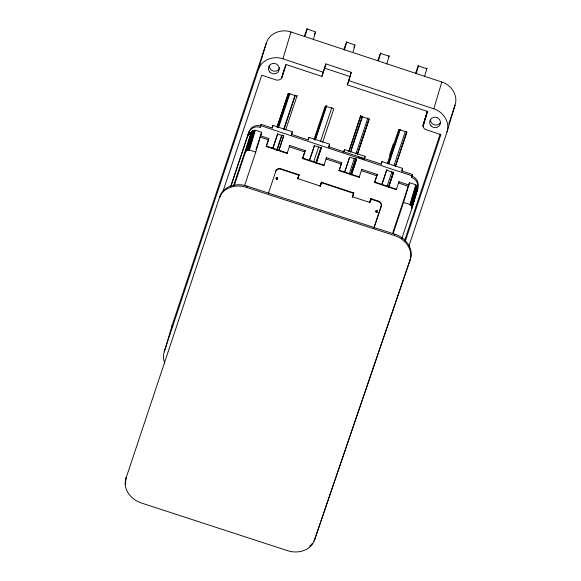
<?xml version="1.0" encoding="UTF-8"?>
<svg xmlns="http://www.w3.org/2000/svg" width="581" height="581" viewBox="0 0 581 581"><rect width="100%" height="100%" fill="white"/><g stroke="black" fill="none" stroke-linecap="round" stroke-linejoin="round"><path stroke-width="0.87" d="M370.896 200.779L371.005 198.542L369.683 202.587M276.955 178.803L276.324 177.909L277.246 179.021C277.384 176.232 275.75 180.197 277.464 177.495L277.246 179.021L276.062 178.251L276.919 178.868L277.602 177.517L277.246 179.021L276.142 178.127L276.919 178.868M277.333 178.65L277.507 177.895M277.406 178.534L277.565 178.04M277.42 178.273L277.326 177.488L277.26 178.636M375.936 211.208L375.776 211.695L377.149 211.92L375.776 211.695L376.51 210.337C375.188 213.387 377.955 210.031 375.929 211.346L376.829 210.598L375.776 211.695L377.192 211.491L375.776 211.695L377.105 211.077L375.987 211.375L376.728 210.504L376.147 211.019L376.677 211.956M171.504 328.781L172.237 324.975L266.483 42.595C269.686 32.812 281.727 28.643 290.965 31.984L441.821 82.008C451.219 84.841 458.365 95.386 455.046 105.125L447 131.945L408.784 246.446M401.812 238.566L411.849 208.477C412.517 204.025 406.315 203.532 403.534 202.508L409.431 182.833C412.27 183.603 418.937 184.664 417.637 189.246L412.183 205.58M405.342 241.086L440.885 134.596L426.737 129.904C424.406 129.505 422.445 127.079 423.2 124.69L427.253 111.174M376.227 211.833L377.178 211.782L376.132 211.615M125.91 478.541C122.46 489.384 131.538 500.03 141.546 503.052L287.181 550.556C297.022 554.107 310.668 551.013 314.43 540.265L410.084 260.027C414.529 248.922 405.356 237.295 394.84 234.216L247.107 186.138C237.259 182.587 223.62 185.68 219.858 196.429L125.91 478.541L126.302 477.241L125.525 481.983L125.707 484.438M410.084 260.027C413.534 249.184 404.456 238.544 394.455 235.516L246.714 187.438C236.874 183.886 223.227 186.988 219.465 197.729L219.858 196.429M172.237 324.975L163.617 354.054L163.472 358.731L164.663 363.357M447 131.945C450.319 122.206 443.172 111.661 433.775 108.829L348.76 80.643L351.258 72.327L325.854 63.903L321.954 76.431L286.23 64.585L282.01 77.229C281.197 79.684 278.205 80.715 275.888 79.88L261.74 75.189L223.053 191.127M297.646 178.897L299.07 174.685L298.322 175.876M320.051 186.334L321.475 182.114L321.358 183.778M352.318 197.467L353.822 192.841L352.885 194.236M164.191 351.803L258.436 69.415L266.483 42.595M251.341 132.853L248.741 133.71L247.332 136.52L249.126 134.501L251.42 134.218M247.738 135.7L248.123 134.4M248.014 135.337L248.407 134.037M261.123 124.334L260.571 125.997A9.049 8.766 16.7 0 0 249.205 131.459L248.813 132.766A9.049 8.766 16.7 0 1 260.179 127.297L261.123 124.334L272.206 128.009L272.99 125.402L292.41 131.843L291.626 134.451L308.242 139.956L309.019 137.356L329.645 144.19L328.861 146.797L381.245 164.169L382.029 161.562L402.648 168.403L401.87 171.003L412.525 174.54L412.132 175.84L260.731 125.634M248.348 135.01L248.741 133.71M248.719 134.734L249.111 133.434M249.126 134.501L249.51 133.202M249.554 134.327L249.946 133.027M250.012 134.211L250.404 132.911M250.476 134.153L250.869 132.853M234.317 185.433L245.509 151.91L251.42 132.192C253.556 128.241 258.872 131.538 261.675 132.381L255.756 152.099L244.579 185.593M245.509 151.91L251.653 131.793M245.734 151.518L251.936 131.429M246.017 151.154L252.263 131.11M246.351 150.828L252.633 130.827M246.722 150.552L253.04 130.602M247.121 150.319L253.476 130.427M247.557 150.145L248.014 150.029L253.926 130.304M248.014 150.029L248.479 149.971L254.398 130.246M248.479 149.971L248.951 149.971L254.87 130.246M248.951 149.971L249.423 150.029L255.335 130.311M260.179 127.297L260.571 125.997M258.436 69.415C261.639 59.632 273.68 55.464 282.918 58.812L290.965 31.984M246.714 187.438L247.107 186.138M281.48 78.268L284.015 69.822M282.01 77.229L285.808 64.564M266.251 146.521L266.381 146.085L287.239 153.006L287.108 153.435L266.251 146.521L268.865 138.569L260.339 135.743M304.793 151.917L305.185 150.61L289.723 145.482L289.331 146.79L304.793 151.917L302.578 158.569L323.886 165.629L326.493 157.676L341.701 162.724L339.086 170.676L359.16 177.328L361.774 169.376L377.236 174.503L374.629 182.456L396.351 189.66L398.965 181.708L409.147 185.085M321.954 76.431L325.854 63.903M302.578 158.569L302.73 158.047L324.038 165.113L323.886 165.629M275.699 171.584A4.328 4.19 16.7 0 1 276.425 170.269L278.008 169.129L279.897 168.948L298.91 175.222L297.886 178.628L320.298 186.058L321.322 182.652L353.669 193.379L352.645 196.785L369.828 202.486L370.852 199.072L378.885 201.738L380.439 202.798L381.303 205.049A4.328 4.19 16.7 0 1 381.1 206.538L373.932 228.021M423.2 124.69L427.652 111.487L347.358 84.855L351.258 72.327M326.493 157.676L326.101 158.983L341.308 164.024M320.581 184.911L320.835 184.046M343.683 152.171L344.46 149.571L365.086 156.405L364.302 159.012L358.288 157.015M339.086 170.676L339.217 170.24L359.29 176.9L359.16 177.328M361.774 169.376L361.382 170.683L376.844 175.811M374.629 182.456L374.76 182.027L396.482 189.232L396.351 189.66M370.112 201.338L370.373 200.467M398.965 181.708L398.573 183.015L408.755 186.392M423.033 125.888L427.34 111.53M423.106 126.505L424.878 120.594M425.386 118.902L426.657 114.682M411.573 177.503L411.965 176.203A9.049 8.766 16.7 0 1 417.783 187.365L417.39 188.665A9.049 8.766 16.7 0 0 411.573 177.503L412.525 174.54M394.455 235.516L394.84 234.216M433.775 108.829L441.821 82.008M409.845 204.635L415.749 184.961M410.259 204.861L416.163 185.194M410.636 205.144L416.541 185.47M410.978 205.471L416.882 185.797M411.268 205.834L417.173 186.167M411.515 206.233L417.412 186.566M411.704 206.662L417.601 186.988M411.827 207.105L417.732 187.431M411.9 207.562L417.797 187.888M411.907 208.02L417.804 188.346M411.849 208.477L417.754 188.803M314.43 540.265L410.476 258.727M230.664 186.465L247.898 134.792M231.064 185.949L249.205 131.459M233.46 185.913L251.42 132.192M255.938 149.557L261.675 132.381M272.133 127.98L272.99 125.402M266.28 146.31L268.865 138.569M277.05 127.145L288.256 93.563M277.144 126.919L288.35 93.345L296.942 96.192L297.131 95.553L285.641 129.991M277.943 127.5L289.396 93.192M278.488 127.726L289.934 93.418M272.838 148.17L277.711 133.557M272.809 148.642L277.689 134.029L283.702 136.027L278.822 150.632M276.774 150.014L281.64 135.438M283.644 129.432L295.09 95.124M278.836 150.435L283.724 135.555M268.371 193.488L275.822 171.148A4.328 4.19 16.7 0 1 276.556 169.834L278.139 168.693L280.027 168.512L299.041 174.787M291.263 135.279L292.41 131.843M276.926 179.384L277.493 177.67M287.108 153.435L289.723 145.482M308.162 139.927L309.019 137.356M302.599 158.352L305.185 150.61M297.733 178.759L298.91 175.222M313.98 139.607L325.186 106.025L333.777 108.872L322.571 142.454M314.749 139.738L325.912 106.287M315.287 139.963L326.74 105.655M309.339 160.654L314.495 145.221M309.6 160.276L314.466 145.693L321.337 147.973L316.471 162.557M313.863 161.395L318.729 146.819M320.443 141.67L331.896 107.362M315.672 163.123L321.039 146.978M316.217 162.934L321.366 147.501M347.358 84.855L348.76 80.643M328.497 147.625L329.645 144.19M320.138 186.189L321.322 182.652M343.603 152.149L344.46 149.571M339.115 170.451L341.701 162.724M348.832 151.525L360.808 115.583M350.764 150.276L361.927 116.832M350.728 152.222L362.755 116.2M344.867 171.301L349.45 157.574M344.555 172.63L349.704 157.197L356.581 159.477L351.425 174.91M349.304 173.654L354.454 158.214M355.884 153.929L367.911 117.907M350.721 174.394L355.892 158.896M357.33 154.59L369.109 119.287M350.815 174.177L355.986 158.678M357.424 154.372L369.204 119.069L360.612 116.222M351.454 174.438L356.611 158.998M364.222 158.991L365.086 156.405M374.658 182.238L377.236 174.503M381.172 164.14L382.029 161.562M369.567 202.813L370.7 199.406M387.2 163.922L398.74 129.41L406.99 132.148L395.45 166.66M388.282 163.675L399.728 129.367M381.884 184.395L386.75 169.812M381.862 184.867L386.815 169.899M388.82 163.9L400.273 129.592M387.106 186.189L391.972 171.613M393.976 165.607L405.429 131.299M373.772 228.442L381.23 206.102A4.328 4.19 16.7 0 0 381.434 204.614L380.853 202.754L379.451 201.484L370.983 198.644M388.674 187.024L393.627 172.092M388.733 187.147L393.598 172.572L386.728 170.291M401.791 170.974L402.648 168.403M392.524 233.504L409.431 182.833M393.214 233.424L403.534 202.508M415.676 193.814L417.107 189.522M404.594 240.672L440.137 134.182M448.728 124.065L455.046 105.125M313.878 541.172L314.822 538.965M312.585 543.22L309.688 546.169M376.488 211.68L377.192 211.637L376.11 211.549L376.916 210.707L376.256 211.099M376.423 211.331L377.149 211.208L376.11 211.549L377.054 210.947L376.35 211.208M376.481 211.535L377.178 211.353L376.452 211.397M277.21 178.258L277.195 177.495L277.246 179.021L276.665 177.655L276.825 178.418M376.481 211.753L376.815 211.883M249.423 150.029L255.756 152.099M324.445 68.122L349.849 76.539M282.918 58.812L323.363 72.218M259.947 137.043L268.473 139.868M321.453 182.216L353.8 192.943M418.414 65.944L426.832 68.74M307.16 29.05L315.577 31.846A118.234 0.893 -71.6 0 1 313.195 39.82M346.683 42.159L355.1 44.948A118.234 0.893 -71.6 0 1 353.11 51.665M380.613 53.408L389.023 56.197M276.36 178.694L276.796 178.861M277.122 178.665L276.919 177.546L277.057 178.701M276.883 178.374L276.541 177.728L276.767 178.469M277.144 178.265L277.057 177.51L277.006 178.309M415.626 73.024A118.234 0.893 -71.6 0 1 416.032 73.918M393.308 143.957A118.234 0.893 -71.6 0 1 389.604 155.192M426.287 69.633A118.234 0.893 -71.6 0 1 424.45 76.714M406.722 131.56A118.234 0.893 -71.6 0 1 395.174 166.587M393.177 172.608A118.234 0.893 -71.6 0 1 388.573 186.479M377.824 60.489A118.234 0.893 -71.6 0 1 378.623 60.119M360.801 115.321A118.234 0.893 -71.6 0 1 348.956 151.256M388.486 57.098A118.234 0.893 -71.6 0 1 386.641 64.179M368.913 119.018A118.234 0.893 -71.6 0 1 357.373 154.052M355.659 159.209A118.234 0.893 -71.6 0 1 350.481 174.808M343.901 49.24A118.234 0.893 -71.6 0 1 344.301 50.133M326.275 105.887A118.234 0.893 -71.6 0 1 315.033 140.006M353.902 47.598A118.234 0.893 -71.6 0 1 354.555 45.848M304.379 36.131A118.234 0.893 -71.6 0 1 305.17 35.761M295.17 95.574A118.234 0.893 -71.6 0 1 284.211 128.837M282.213 134.857A118.234 0.893 -71.6 0 1 277.035 150.45M314.379 34.49A118.234 0.893 -71.6 0 1 315.033 32.739M440.383 122.744A5.432 5.258 16.7 0 1 430.427 119.439M279.781 67.716A5.432 5.258 16.7 0 1 269.214 65.646M276.723 178.527L276.229 178.011L276.723 178.527M431.037 125.866A5.432 5.258 16.7 0 0 440.209 124.116A5.432 5.258 16.7 0 0 433.92 117.231A5.432 5.258 16.7 0 0 431.037 125.866M269.824 72.073A5.432 5.258 16.7 0 0 279.003 70.316A5.432 5.258 16.7 0 0 272.707 63.431A5.432 5.258 16.7 0 0 269.824 72.073"/></g></svg>
